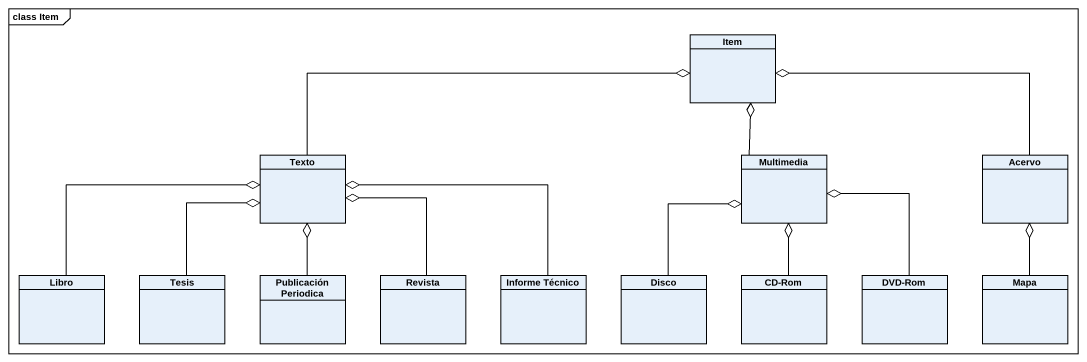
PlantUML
@startuml
mainframe class Item
hide circle
hide empty members
class Item
class Texto
class Multimedia
class Acervo
class Libro
class Tesis
class "Publicación Periodica" as Publicación_Periodica
class Revista
class "Informe Técnico" as Informe_Técnico
class Disco
class "CD-Rom" as CD_Rom
class "DVD-Rom" as DVD_Rom
class Mapa
Texto -right-o Item
Multimedia -up-o Item
Acervo -left-o Item
Libro -right-o Texto
Tesis -up-o Texto
Publicación_Periodica -up-o Texto
Revista -up-o Texto
Informe_Técnico -left-o Texto
Disco -up-o Multimedia
CD_Rom -up-o Multimedia
DVD_Rom -up-o Multimedia
Mapa -up-o Acervo
@enduml
